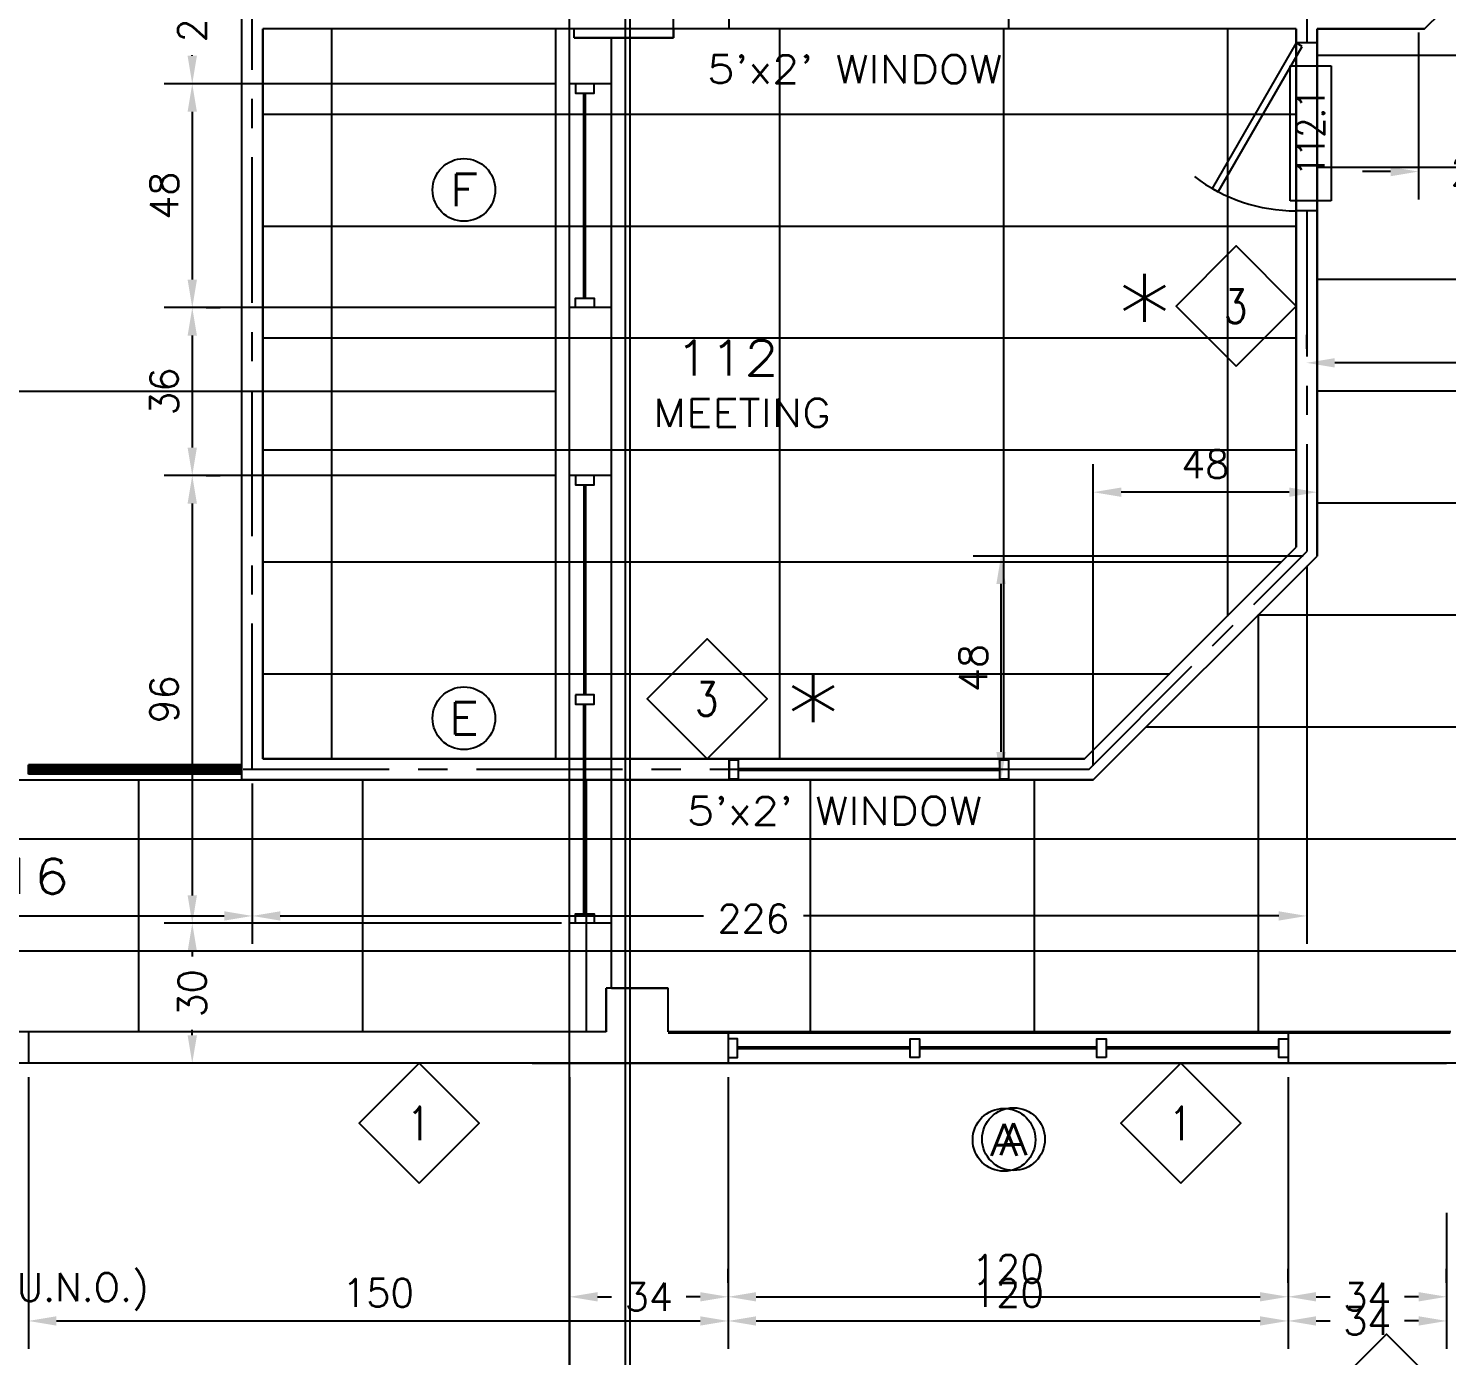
# Model space of a CAD drawing. Extents: x -289 to 2723, y -1587 to 303.
# Drawn here: x 221.9 to 525.9, y -1130.5 to -845.9 of the extents above; entities that cross this region are included whole.
import ezdxf
from ezdxf.enums import TextEntityAlignment as Align

# ---------------------------------------------------------------- set-up
doc = ezdxf.new("R2010")
doc.units = 0
doc.header["$MEASUREMENT"] = 0
doc.linetypes.add('Wall Base$0$CENTER', pattern=[2, 1.25, -0.25, 0.25, -0.25])
doc.layers.get('0').update_dxf_attribs({"linetype": 'CONTINUOUS'})
doc.layers.get('DEFPOINTS').update_dxf_attribs({"linetype": 'CONTINUOUS'})
for name, color, linetype in [('Wall Base$0$1_Arch_Plan_Center', 134, 'Wall Base$0$CENTER'), ('Wall Base$0$1_Arch_Plan_Dim', 5, 'CONTINUOUS'), ('Wall Base$0$1_Arch_Plan_Door', 131, 'CONTINUOUS'), ('Wall Base$0$1_Arch_Plan_HandRail', 7, 'CONTINUOUS'), ('Wall Base$0$1_Arch_Plan_RoomTag', 9, 'CONTINUOUS'), ('Wall Base$0$1_Arch_Plan_Text1', 4, 'CONTINUOUS'), ('Wall Base$0$1_Arch_Plan_Wall', 7, 'CONTINUOUS'), ('Wall Base$0$1_Arch_Plan_Wall_Annot', 4, 'CONTINUOUS'), ('Wall Base$0$1_Arch_Plan_Wall_ColClad', 7, 'CONTINUOUS'), ('Wall Base$0$1_Arch_Plan_WinSec', 7, 'CONTINUOUS'), ('Wall Base$0$1_Arch_Reflected_Ceiling_Plan_Dim', 5, 'CONTINUOUS'), ('Wall Base$0$1_Arch_Reflected_Ceiling_Plan_Outline', 3, 'CONTINUOUS'), ('Wall Base$0$1_Arch_Reflected_Ceiling_Plan_Panel', 7, 'CONTINUOUS'), ('Wall Base$0$1_Arch_Reflected_Ceiling_Plan_Wall', 131, 'CONTINUOUS'), ('Wall Base$0$2_Arch_Plan_Dim', 5, 'CONTINUOUS'), ('Wall Base$0$2_Arch_Plan_Text1', 4, 'CONTINUOUS'), ('Wall Base$0$2_Arch_Plan_Wall', 7, 'CONTINUOUS'), ('Wall Base$0$2_Arch_Plan_Wall_Annot', 4, 'CONTINUOUS'), ('Wall Base$0$2_Arch_Plan_Wall_Below', 6, 'CONTINUOUS'), ('Wall Base$0$2_Arch_Plan_Wall_ColClad', 7, 'CONTINUOUS'), ('Wall Base$0$2_Arch_Plan_WinSec', 7, 'CONTINUOUS'), ('Wall Base$0$2_Arch_Reflected_Ceiling_Plan_Wall', 131, 'CONTINUOUS'), ('Wall Base$0$GRID', 131, 'CONTINUOUS')]:
    doc.layers.add(name, color=color, linetype=linetype)
doc.styles.add('Wall Base$0$ROMANS-115', font='romans.shx')
doc.styles.add('Wall Base$0$ROMANS-80', font='romans.shx', dxfattribs={"width": 0.8})
doc.styles.add('Wall Base$0$ROMANS80', font='romans.shx', dxfattribs={"width": 0.8})
doc.dimstyles.new('Wall Base$0$116-ROMANS-115-PS', dxfattribs={"dimscale": 96, "dimtxt": 0.0625, "dimasz": 0.0625, "dimexe": 0.0625, "dimexo": 0.03125, "dimgap": 0.03125, "dimtad": 1, "dimdec": 0, "dimlfac": 25.4, "dimrnd": 0.125, "dimzin": 1, "dimdsep": 46, "dimtxsty": 'Wall Base$0$ROMANS-115', "dimcen": 0.125, "dimclrd": 256, "dimclre": 256, "dimclrt": 256, "dimadec": 0, "dimazin": 0, "dimtfac": 1, "dimtdec": 0, "dimtofl": 0, "dimtmove": 2, "dimatfit": 0, "dimfxl": 1, "dimfrac": 2, "dimtolj": 1, "dimtzin": 0, "dimarcsym": 0})
doc.dimstyles.new('Wall Base$0$18-ROMANS-115-PS', dxfattribs={"dimscale": 0, "dimtxt": 0.0625, "dimasz": 0.0625, "dimexe": 0.0625, "dimexo": 0.03125, "dimgap": 0.03125, "dimtad": 1, "dimdec": 0, "dimlfac": 25.4, "dimzin": 1, "dimdsep": 46, "dimtxsty": 'Wall Base$0$ROMANS-115', "dimcen": 0.125, "dimclrd": 256, "dimclre": 256, "dimclrt": 256, "dimadec": 0, "dimazin": 0, "dimtfac": 1, "dimtdec": 0, "dimtofl": 0, "dimtmove": 0, "dimatfit": 0, "dimfxl": 1, "dimfrac": 2, "dimtolj": 1, "dimtzin": 0, "dimarcsym": 0})

# ---------------------------------------------------------------- blocks, each defined once
blk = doc.blocks.new('Wall Base$0$Door - Right Hung 36 in.')
blk.add_lwpolyline([(-0.75, -1.3), (0, 0), (-31.18, 18), (-31.93, 16.7)], close=True)
blk.add_arc((0, 0), 36, 142.6899, 180)
blk = doc.blocks.new('*D255')
at = {"layer": 'DEFPOINTS', "color": 0, "transparency": 16777216}
for p in [(269.93, -1004.81), (-46.07, -1026.56), (269.93, -1036.23)]:
    blk.add_point(p, dxfattribs=at)
at = {"layer": 'Wall Base$0$1_Arch_Plan_Dim', "lineweight": -2, "transparency": 16777216}
for p, q in [((269.93, -1007.81), (269.93, -1042.23)), ((-46.07, -1029.56), (-46.07, -1042.23)), ((-40.07, -1036.23), (263.93, -1036.23))]:
    blk.add_line(p, q, dxfattribs=at)
at = {"layer": 'Wall Base$0$1_Arch_Plan_Dim', "transparency": 16777216}
for points in [[(-40.07, -1035.23), (-40.07, -1037.23), (-46.07, -1036.23)], [(263.93, -1035.23), (263.93, -1037.23), (269.93, -1036.23)]]:
    blk.add_solid(points, dxfattribs=at)
at = {"layer": 'Wall Base$0$1_Arch_Plan_Dim', "transparency": 16777216, "insert": (111.93, -1030.23), "char_height": 6, "attachment_point": 5, "style": 'Wall Base$0$ROMANS-115'}
blk.add_mtext('\\A1;316', dxfattribs=at)
blk = doc.blocks.new('*D256')
at = {"layer": 'DEFPOINTS', "color": 0, "transparency": 16777216}
for p in [(495.93, -958.13), (269.93, -1004.81), (495.93, -1036.23)]:
    blk.add_point(p, dxfattribs=at)
at = {"layer": 'Wall Base$0$1_Arch_Plan_Dim', "lineweight": -2, "transparency": 16777216}
for p, q in [((495.93, -961.13), (495.93, -1042.23)), ((269.93, -1007.81), (269.93, -1042.23)), ((275.93, -1036.23), (366.65, -1036.23)), ((489.93, -1036.23), (388.07, -1036.23))]:
    blk.add_line(p, q, dxfattribs=at)
at = {"layer": 'Wall Base$0$1_Arch_Plan_Dim', "transparency": 16777216}
for points in [[(275.93, -1035.23), (275.93, -1037.23), (269.93, -1036.23)], [(489.93, -1035.23), (489.93, -1037.23), (495.93, -1036.23)]]:
    blk.add_solid(points, dxfattribs=at)
at = {"layer": 'Wall Base$0$1_Arch_Plan_Dim', "transparency": 16777216, "insert": (377.36, -1036.77), "char_height": 6, "attachment_point": 5, "style": 'Wall Base$0$ROMANS-115'}
blk.add_mtext('\\A1;226', dxfattribs=at)
blk = doc.blocks.new('*D302')
at = {"layer": 'DEFPOINTS', "color": 0, "transparency": 16777216}
for p in [(371.93, -1067.81), (491.93, -1067.81), (491.93, -1123.06)]:
    blk.add_point(p, dxfattribs=at)
at = {"layer": 'Wall Base$0$1_Arch_Plan_Dim', "lineweight": -2, "transparency": 16777216}
for p, q in [((371.93, -1070.81), (371.93, -1129.06)), ((491.93, -1070.81), (491.93, -1129.06)), ((377.93, -1123.06), (485.93, -1123.06))]:
    blk.add_line(p, q, dxfattribs=at)
at = {"layer": 'Wall Base$0$1_Arch_Plan_Dim', "transparency": 16777216}
for points in [[(377.93, -1122.06), (377.93, -1124.06), (371.93, -1123.06)], [(485.93, -1122.06), (485.93, -1124.06), (491.93, -1123.06)]]:
    blk.add_solid(points, dxfattribs=at)
at = {"layer": 'Wall Base$0$1_Arch_Plan_Dim', "transparency": 16777216, "insert": (431.93, -1117.06), "char_height": 6, "attachment_point": 5, "style": 'Wall Base$0$ROMANS-115'}
blk.add_mtext('\\A1;120', dxfattribs=at)
blk = doc.blocks.new('*D303')
at = {"layer": 'DEFPOINTS', "color": 0, "transparency": 16777216}
for p in [(221.93, -1067.81), (371.93, -1086.27), (371.93, -1123.06)]:
    blk.add_point(p, dxfattribs=at)
at = {"layer": 'Wall Base$0$1_Arch_Plan_Dim', "lineweight": -2, "transparency": 16777216}
for p, q in [((221.93, -1070.81), (221.93, -1129.06)), ((371.93, -1089.27), (371.93, -1129.06)), ((227.93, -1123.06), (365.93, -1123.06))]:
    blk.add_line(p, q, dxfattribs=at)
at = {"layer": 'Wall Base$0$1_Arch_Plan_Dim', "transparency": 16777216}
for points in [[(227.93, -1122.06), (227.93, -1124.06), (221.93, -1123.06)], [(365.93, -1122.06), (365.93, -1124.06), (371.93, -1123.06)]]:
    blk.add_solid(points, dxfattribs=at)
at = {"layer": 'Wall Base$0$1_Arch_Plan_Dim', "transparency": 16777216, "insert": (296.93, -1117.06), "char_height": 6, "attachment_point": 5, "style": 'Wall Base$0$ROMANS-115'}
blk.add_mtext('\\A1;150', dxfattribs=at)
blk = doc.blocks.new('*D304')
at = {"layer": 'DEFPOINTS', "color": 0, "transparency": 16777216}
for p in [(491.93, -1096.91), (525.93, -1096.91), (525.93, -1123.06)]:
    blk.add_point(p, dxfattribs=at)
at = {"layer": 'Wall Base$0$1_Arch_Plan_Dim', "lineweight": -2, "transparency": 16777216}
for p, q in [((491.93, -1099.91), (491.93, -1129.06)), ((525.93, -1099.91), (525.93, -1129.06)), ((497.93, -1123.06), (500.93, -1123.06)), ((519.93, -1123.06), (516.93, -1123.06))]:
    blk.add_line(p, q, dxfattribs=at)
at = {"layer": 'Wall Base$0$1_Arch_Plan_Dim', "transparency": 16777216}
for points in [[(497.93, -1122.06), (497.93, -1124.06), (491.93, -1123.06)], [(519.93, -1122.06), (519.93, -1124.06), (525.93, -1123.06)]]:
    blk.add_solid(points, dxfattribs=at)
at = {"layer": 'Wall Base$0$1_Arch_Plan_Dim', "transparency": 16777216, "insert": (508.93, -1123.06), "char_height": 6, "attachment_point": 5, "style": 'Wall Base$0$ROMANS-115'}
blk.add_mtext('\\A1;34', dxfattribs=at)
blk = doc.blocks.new('*D335')
at = {"layer": 'DEFPOINTS', "color": 0, "transparency": 16777216}
for p in [(495.93, -917.64), (495.93, -917.64), (603.93, -917.64)]:
    blk.add_point(p, dxfattribs=at)
at = {"layer": 'Wall Base$0$1_Arch_Plan_Dim', "lineweight": -2, "transparency": 16777216}
for p, q in [((495.93, -914.64), (495.93, -911.64)), ((603.93, -914.64), (603.93, -911.64)), ((597.93, -917.64), (501.93, -917.64))]:
    blk.add_line(p, q, dxfattribs=at)
at = {"layer": 'Wall Base$0$1_Arch_Plan_Dim', "transparency": 16777216}
for points in [[(501.93, -916.64), (501.93, -918.64), (495.93, -917.64)], [(597.93, -916.64), (597.93, -918.64), (603.93, -917.64)]]:
    blk.add_solid(points, dxfattribs=at)
at = {"layer": 'Wall Base$0$1_Arch_Plan_Dim', "transparency": 16777216, "insert": (549.93, -911.64), "char_height": 6, "attachment_point": 5, "style": 'Wall Base$0$ROMANS-115'}
blk.add_mtext('\\A1;108', dxfattribs=at)
blk = doc.blocks.new('*D337')
at = {"layer": 'DEFPOINTS', "color": 0, "transparency": 16777216}
for p in [(519.93, -843.81), (519.93, -876.64), (543.93, -876.64)]:
    blk.add_point(p, dxfattribs=at)
at = {"layer": 'Wall Base$0$1_Arch_Plan_Dim', "lineweight": -2, "transparency": 16777216}
for p, q in [((519.93, -846.81), (519.93, -882.64)), ((543.93, -873.64), (543.93, -870.64)), ((513.93, -876.64), (507.93, -876.64)), ((549.93, -876.64), (555.93, -876.64))]:
    blk.add_line(p, q, dxfattribs=at)
at = {"layer": 'Wall Base$0$1_Arch_Plan_Dim', "transparency": 16777216}
for points in [[(513.93, -875.64), (513.93, -877.64), (519.93, -876.64)], [(549.93, -875.64), (549.93, -877.64), (543.93, -876.64)]]:
    blk.add_solid(points, dxfattribs=at)
at = {"layer": 'Wall Base$0$1_Arch_Plan_Dim', "transparency": 16777216, "insert": (531.93, -876.64), "char_height": 6, "attachment_point": 5, "style": 'Wall Base$0$ROMANS-115'}
blk.add_mtext('\\A1;24', dxfattribs=at)
blk = doc.blocks.new('*D355')
at = {"layer": 'DEFPOINTS', "color": 0, "transparency": 16777216}
for p in [(450.18, -945.38), (498.18, -943.84), (450.18, -1007.06)]:
    blk.add_point(p, dxfattribs=at)
at = {"layer": 'Wall Base$0$1_Arch_Plan_Dim', "lineweight": -2, "transparency": 16777216}
for p, q in [((450.18, -1004.06), (450.18, -939.38)), ((492.18, -945.38), (456.18, -945.38)), ((498.18, -946.84), (498.18, -951.38))]:
    blk.add_line(p, q, dxfattribs=at)
at = {"layer": 'Wall Base$0$1_Arch_Plan_Dim', "transparency": 16777216}
for points in [[(456.18, -944.38), (456.18, -946.38), (450.18, -945.38)], [(492.18, -944.38), (492.18, -946.38), (498.18, -945.38)]]:
    blk.add_solid(points, dxfattribs=at)
at = {"layer": 'Wall Base$0$1_Arch_Plan_Dim', "transparency": 16777216, "insert": (474.18, -939.38), "char_height": 6, "attachment_point": 5, "style": 'Wall Base$0$ROMANS-115'}
blk.add_mtext('\\A1;48', dxfattribs=at)
blk = doc.blocks.new('*D356')
at = {"layer": 'DEFPOINTS', "color": 0, "transparency": 16777216}
for p in [(430.42, -959.06), (498.18, -959.06), (427.34, -1007.06)]:
    blk.add_point(p, dxfattribs=at)
at = {"layer": 'Wall Base$0$1_Arch_Plan_Dim', "lineweight": -2, "transparency": 16777216}
for p, q in [((495.18, -959.06), (424.42, -959.06)), ((430.42, -1001.06), (430.42, -965.06)), ((430.34, -1007.06), (436.42, -1007.06))]:
    blk.add_line(p, q, dxfattribs=at)
at = {"layer": 'Wall Base$0$1_Arch_Plan_Dim', "transparency": 16777216}
for points in [[(429.42, -965.06), (431.42, -965.06), (430.42, -959.06)], [(429.42, -1001.06), (431.42, -1001.06), (430.42, -1007.06)]]:
    blk.add_solid(points, dxfattribs=at)
at = {"layer": 'Wall Base$0$1_Arch_Plan_Dim', "transparency": 16777216, "insert": (424.42, -983.06), "char_height": 6, "attachment_point": 5, "rotation": 90, "style": 'Wall Base$0$ROMANS-115'}
blk.add_mtext('\\A1;48', dxfattribs=at)
blk = doc.blocks.new('*D368')
at = {"layer": 'DEFPOINTS', "color": 0, "transparency": 16777216}
for p in [(212.99, -635.81), (212.99, -923.81), (337.93, -923.81)]:
    blk.add_point(p, dxfattribs=at)
at = {"layer": 'Wall Base$0$2_Arch_Plan_Dim', "lineweight": -2, "transparency": 16777216}
for p, q in [((215.99, -635.81), (218.99, -635.81)), ((212.99, -641.81), (212.99, -917.81)), ((334.93, -923.81), (206.99, -923.81))]:
    blk.add_line(p, q, dxfattribs=at)
at = {"layer": 'Wall Base$0$2_Arch_Plan_Dim', "transparency": 16777216}
for points in [[(211.99, -641.81), (213.99, -641.81), (212.99, -635.81)], [(211.99, -917.81), (213.99, -917.81), (212.99, -923.81)]]:
    blk.add_solid(points, dxfattribs=at)
at = {"layer": 'Wall Base$0$2_Arch_Plan_Dim', "transparency": 16777216, "insert": (206.99, -779.81), "char_height": 6, "attachment_point": 5, "rotation": 90, "style": 'Wall Base$0$ROMANS-115'}
blk.add_mtext('\\A1;288', dxfattribs=at)
blk = doc.blocks.new('*D375')
at = {"layer": 'DEFPOINTS', "color": 0, "transparency": 16777216}
for p in [(337.93, -1067.81), (-46.07, -1252.27), (-46.07, -1252.27)]:
    blk.add_point(p, dxfattribs=at)
at = {"layer": 'Wall Base$0$2_Arch_Plan_Dim', "lineweight": -2, "transparency": 16777216}
for p, q in [((337.93, -1070.81), (337.93, -1258.27)), ((-46.07, -1249.27), (-46.07, -1246.27)), ((331.93, -1252.27), (-40.07, -1252.27))]:
    blk.add_line(p, q, dxfattribs=at)
at = {"layer": 'Wall Base$0$2_Arch_Plan_Dim', "transparency": 16777216}
for points in [[(-40.07, -1251.27), (-40.07, -1253.27), (-46.07, -1252.27)], [(331.93, -1251.27), (331.93, -1253.27), (337.93, -1252.27)]]:
    blk.add_solid(points, dxfattribs=at)
at = {"layer": 'Wall Base$0$2_Arch_Plan_Dim', "transparency": 16777216, "insert": (145.93, -1246.27), "char_height": 6, "attachment_point": 5, "style": 'Wall Base$0$ROMANS-115'}
blk.add_mtext('\\A1;384', dxfattribs=at)
blk = doc.blocks.new('*D380')
at = {"layer": 'DEFPOINTS', "color": 0, "transparency": 16777216}
for p in [(371.93, -1067.81), (491.93, -1067.81), (491.93, -1117.88)]:
    blk.add_point(p, dxfattribs=at)
at = {"layer": 'Wall Base$0$2_Arch_Plan_Dim', "lineweight": -2, "transparency": 16777216}
for p, q in [((371.93, -1070.81), (371.93, -1123.88)), ((491.93, -1070.81), (491.93, -1123.88)), ((377.93, -1117.88), (485.93, -1117.88))]:
    blk.add_line(p, q, dxfattribs=at)
at = {"layer": 'Wall Base$0$2_Arch_Plan_Dim', "transparency": 16777216}
for points in [[(377.93, -1116.88), (377.93, -1118.88), (371.93, -1117.88)], [(485.93, -1116.88), (485.93, -1118.88), (491.93, -1117.88)]]:
    blk.add_solid(points, dxfattribs=at)
at = {"layer": 'Wall Base$0$2_Arch_Plan_Dim', "transparency": 16777216, "insert": (431.93, -1111.88), "char_height": 6, "attachment_point": 5, "style": 'Wall Base$0$ROMANS-115'}
blk.add_mtext('\\A1;120', dxfattribs=at)
blk = doc.blocks.new('*D381')
at = {"layer": 'DEFPOINTS', "color": 0, "transparency": 16777216}
for p in [(337.93, -1117.88), (337.93, -1117.88), (371.93, -1117.88)]:
    blk.add_point(p, dxfattribs=at)
at = {"layer": 'Wall Base$0$2_Arch_Plan_Dim', "lineweight": -2, "transparency": 16777216}
for p, q in [((337.93, -1114.88), (337.93, -1111.88)), ((371.93, -1114.88), (371.93, -1111.88)), ((343.93, -1117.88), (346.93, -1117.88)), ((365.93, -1117.88), (362.93, -1117.88))]:
    blk.add_line(p, q, dxfattribs=at)
at = {"layer": 'Wall Base$0$2_Arch_Plan_Dim', "transparency": 16777216}
for points in [[(343.93, -1116.88), (343.93, -1118.88), (337.93, -1117.88)], [(365.93, -1116.88), (365.93, -1118.88), (371.93, -1117.88)]]:
    blk.add_solid(points, dxfattribs=at)
at = {"layer": 'Wall Base$0$2_Arch_Plan_Dim', "transparency": 16777216, "insert": (354.93, -1117.88), "char_height": 6, "attachment_point": 5, "style": 'Wall Base$0$ROMANS-115'}
blk.add_mtext('\\A1;34', dxfattribs=at)
blk = doc.blocks.new('*D417')
at = {"layer": 'DEFPOINTS', "color": 0, "transparency": 16777216}
for p in [(337.93, -941.81), (257.06, -1037.81), (339.18, -1037.81)]:
    blk.add_point(p, dxfattribs=at)
at = {"layer": 'Wall Base$0$2_Arch_Plan_Dim', "lineweight": -2, "transparency": 16777216}
for p, q in [((334.93, -941.81), (251.06, -941.81)), ((257.06, -947.81), (257.06, -1031.81)), ((336.18, -1037.81), (251.06, -1037.81))]:
    blk.add_line(p, q, dxfattribs=at)
at = {"layer": 'Wall Base$0$2_Arch_Plan_Dim', "transparency": 16777216}
for points in [[(256.06, -947.81), (258.06, -947.81), (257.06, -941.81)], [(256.06, -1031.81), (258.06, -1031.81), (257.06, -1037.81)]]:
    blk.add_solid(points, dxfattribs=at)
at = {"layer": 'Wall Base$0$2_Arch_Plan_Dim', "transparency": 16777216, "insert": (251.06, -989.81), "char_height": 6, "attachment_point": 5, "rotation": 90, "style": 'Wall Base$0$ROMANS-115'}
blk.add_mtext('\\A1;96', dxfattribs=at)
blk = doc.blocks.new('*D418')
at = {"layer": 'DEFPOINTS', "color": 0, "transparency": 16777216}
for p in [(257.06, -1037.81), (257.06, -1067.81), (257.06, -1067.81)]:
    blk.add_point(p, dxfattribs=at)
at = {"layer": 'Wall Base$0$2_Arch_Plan_Dim', "lineweight": -2, "transparency": 16777216}
for p, q in [((254.06, -1037.81), (251.06, -1037.81)), ((257.06, -1043.81), (257.06, -1044.95)), ((257.06, -1061.81), (257.06, -1060.67)), ((254.06, -1067.81), (251.06, -1067.81))]:
    blk.add_line(p, q, dxfattribs=at)
at = {"layer": 'Wall Base$0$2_Arch_Plan_Dim', "transparency": 16777216}
for points in [[(256.06, -1043.81), (258.06, -1043.81), (257.06, -1037.81)], [(256.06, -1061.81), (258.06, -1061.81), (257.06, -1067.81)]]:
    blk.add_solid(points, dxfattribs=at)
at = {"layer": 'Wall Base$0$2_Arch_Plan_Dim', "transparency": 16777216, "insert": (257.06, -1052.81), "char_height": 6, "attachment_point": 5, "rotation": 90, "style": 'Wall Base$0$ROMANS-115'}
blk.add_mtext('\\A1;30', dxfattribs=at)
blk = doc.blocks.new('*D420')
at = {"layer": 'DEFPOINTS', "color": 0, "transparency": 16777216}
for p in [(337.93, -857.81), (257.06, -905.81), (337.93, -905.81)]:
    blk.add_point(p, dxfattribs=at)
at = {"layer": 'Wall Base$0$2_Arch_Plan_Dim', "lineweight": -2, "transparency": 16777216}
for p, q in [((334.93, -857.81), (251.06, -857.81)), ((257.06, -863.81), (257.06, -899.81)), ((334.93, -905.81), (251.06, -905.81))]:
    blk.add_line(p, q, dxfattribs=at)
at = {"layer": 'Wall Base$0$2_Arch_Plan_Dim', "transparency": 16777216}
for points in [[(256.06, -863.81), (258.06, -863.81), (257.06, -857.81)], [(256.06, -899.81), (258.06, -899.81), (257.06, -905.81)]]:
    blk.add_solid(points, dxfattribs=at)
at = {"layer": 'Wall Base$0$2_Arch_Plan_Dim', "transparency": 16777216, "insert": (251.06, -881.81), "char_height": 6, "attachment_point": 5, "rotation": 90, "style": 'Wall Base$0$ROMANS-115'}
blk.add_mtext('\\A1;48', dxfattribs=at)
blk = doc.blocks.new('*D422')
at = {"layer": 'DEFPOINTS', "color": 0, "transparency": 16777216}
for p in [(257.06, -905.81), (257.06, -941.81), (257.06, -941.81)]:
    blk.add_point(p, dxfattribs=at)
at = {"layer": 'Wall Base$0$2_Arch_Plan_Dim', "lineweight": -2, "transparency": 16777216}
for p, q in [((260.06, -905.81), (263.06, -905.81)), ((257.06, -911.81), (257.06, -935.81)), ((260.06, -941.81), (263.06, -941.81))]:
    blk.add_line(p, q, dxfattribs=at)
at = {"layer": 'Wall Base$0$2_Arch_Plan_Dim', "transparency": 16777216}
for points in [[(256.06, -911.81), (258.06, -911.81), (257.06, -905.81)], [(256.06, -935.81), (258.06, -935.81), (257.06, -941.81)]]:
    blk.add_solid(points, dxfattribs=at)
at = {"layer": 'Wall Base$0$2_Arch_Plan_Dim', "transparency": 16777216, "insert": (251.06, -923.81), "char_height": 6, "attachment_point": 5, "rotation": 90, "style": 'Wall Base$0$ROMANS-115'}
blk.add_mtext('\\A1;36', dxfattribs=at)
blk = doc.blocks.new('*D423')
at = {"layer": 'DEFPOINTS', "color": 0, "transparency": 16777216}
for p in [(257.06, -829.81), (257.06, -857.81), (257.06, -857.81)]:
    blk.add_point(p, dxfattribs=at)
at = {"layer": 'Wall Base$0$2_Arch_Plan_Dim', "lineweight": -2, "transparency": 16777216}
for p, q in [((254.06, -829.81), (251.06, -829.81)), ((257.06, -835.81), (257.06, -835.95)), ((257.06, -851.81), (257.06, -851.67)), ((254.06, -857.81), (251.06, -857.81))]:
    blk.add_line(p, q, dxfattribs=at)
at = {"layer": 'Wall Base$0$2_Arch_Plan_Dim', "transparency": 16777216}
for points in [[(256.06, -835.81), (258.06, -835.81), (257.06, -829.81)], [(256.06, -851.81), (258.06, -851.81), (257.06, -857.81)]]:
    blk.add_solid(points, dxfattribs=at)
at = {"layer": 'Wall Base$0$2_Arch_Plan_Dim', "transparency": 16777216, "insert": (257.06, -843.81), "char_height": 6, "attachment_point": 5, "rotation": 90, "style": 'Wall Base$0$ROMANS-115'}
blk.add_mtext('\\A1;28', dxfattribs=at)
blk = doc.blocks.new('*D442')
at = {"layer": 'DEFPOINTS', "color": 0, "transparency": 16777216}
for p in [(491.93, -1117.88), (491.93, -1117.88), (525.93, -1117.88)]:
    blk.add_point(p, dxfattribs=at)
at = {"layer": 'Wall Base$0$2_Arch_Plan_Dim', "lineweight": -2, "transparency": 16777216}
for p, q in [((491.93, -1114.88), (491.93, -1111.88)), ((525.93, -1114.88), (525.93, -1111.88)), ((497.93, -1117.88), (500.93, -1117.88)), ((519.93, -1117.88), (516.93, -1117.88))]:
    blk.add_line(p, q, dxfattribs=at)
at = {"layer": 'Wall Base$0$2_Arch_Plan_Dim', "transparency": 16777216}
for points in [[(497.93, -1116.88), (497.93, -1118.88), (491.93, -1117.88)], [(519.93, -1116.88), (519.93, -1118.88), (525.93, -1117.88)]]:
    blk.add_solid(points, dxfattribs=at)
at = {"layer": 'Wall Base$0$2_Arch_Plan_Dim', "transparency": 16777216, "insert": (508.93, -1117.88), "char_height": 6, "attachment_point": 5, "style": 'Wall Base$0$ROMANS-115'}
blk.add_mtext('\\A1;34', dxfattribs=at)
blk = doc.blocks.new('Wall Base$0$Wall Number')
at = {"color": 5}
blk.add_lwpolyline([(-21.45, -21.45), (0, 0), (-21.45, 21.45), (-42.89, 0)], close=True, dxfattribs=at)
at = {"style": 'Wall Base$0$ROMANS80', "width": 0.8}
blk.add_attdef('WALL', text='', height=12, dxfattribs=at).set_placement((-21.62, -0.08), align=Align.MIDDLE)
blk = doc.blocks.new('Wall Base$0$Window')
blk.add_circle((0.4356, 0.3589), 0.0609)
at = {"style": 'Wall Base$0$ROMANS-80', "width": 1.15}
blk.add_attdef('WINDOW', text='', height=0.0625, dxfattribs=at).set_placement((0.4356, 0.3589), align=Align.MIDDLE)
blk = doc.blocks.new('Wall Base$0$DOOR2')
for p, q in [((0, 13.18), (43.28, 13.18)), ((0, 0), (0, 13.18)), ((43.28, 13.18), (43.28, 0)), ((43.28, 0), (0, 0))]:
    blk.add_line(p, q)
at = {"style": 'Wall Base$0$ROMANS80', "width": 0.8}
blk.add_attdef('DOOR', text='', height=9, dxfattribs=at).set_placement((21.91, 6.68), align=Align.MIDDLE)

msp = doc.modelspace()

# ---------------------------------------------------------------- hatches: boundary and pattern name
at = {"layer": 'Wall Base$0$1_Arch_Plan_HandRail'}
h = msp.add_hatch(dxfattribs=at)
h.set_pattern_fill('ANSI31', color=256, style=0)
h.paths.add_polyline_path([(221.9294, -1003.8085), (221.9294, -1004.8085), (267.6794, -1004.8085), (267.6794, -1003.8085)])
h.paths.add_polyline_path([(267.6794, -1005.8085), (267.6794, -1004.8085), (221.9294, -1004.8085), (221.9294, -1005.8085)])

# ---------------------------------------------------------------- linework, layer by layer
at = {"layer": 'Wall Base$0$1_Arch_Plan_Center', "ltscale": 25}
for p, q in [((269.9294, -1004.8085), (269.9294, -371.8085)), ((495.9294, -843.8085), (495.9294, -849.0585)), ((495.9294, -885.0585), (495.9294, -958.1265)), ((449.2474, -1004.8085), (495.9294, -958.1265)), ((449.2474, -1004.8085), (221.9294, -1004.8085))]:
    msp.add_line(p, q, dxfattribs=at)
at = {"layer": 'Wall Base$0$1_Arch_Plan_HandRail'}
for p, q in [((221.9294, -1005.8085), (221.9294, -1003.8085)), ((267.6794, -1003.8085), (221.9294, -1003.8085)), ((267.6794, -1005.8085), (221.9294, -1005.8085)), ((267.6794, -1005.8085), (267.6794, -1003.8085))]:
    msp.add_line(p, q, dxfattribs=at)
at = {"layer": 'Wall Base$0$1_Arch_Plan_Wall'}
for p, q in [((267.6794, -1007.0585), (267.6794, -374.1835)), ((521.2149, -846.0585), (546.3044, -820.969)), ((372.123, -846.0585), (372.123, -841.3085)), ((432.123, -846.0585), (432.123, -841.3085)), ((272.1794, -1002.5585), (272.1794, -846.0585)), ((493.6794, -846.0585), (272.1794, -846.0585)), ((493.6794, -846.0585), (493.6794, -849.0585)), ((498.1794, -846.0585), (498.1794, -849.0585)), ((521.2149, -846.0585), (498.1794, -846.0585)), ((498.1794, -849.0585), (493.6794, -849.0585)), ((498.1794, -885.0585), (493.6794, -885.0585)), ((493.6794, -885.0585), (493.6794, -957.1945)), ((498.1794, -885.0585), (498.1794, -959.0585)), ((448.3154, -1002.5585), (493.6794, -957.1945)), ((450.1794, -1007.0585), (498.1794, -959.0585)), ((448.3154, -1002.5585), (272.1794, -1002.5585)), ((372.123, -1007.0585), (372.123, -1002.5585)), ((432.123, -1007.0585), (432.123, -1002.5585)), ((450.1794, -1007.0585), (267.6794, -1007.0585)), ((345.8044, -1061.0585), (221.9294, -1061.0585)), ((221.9294, -1061.0585), (221.9294, -1067.8085)), ((526.8044, -1061.0585), (359.0544, -1061.0585)), ((371.9294, -1061.0585), (371.9294, -1067.8085)), ((371.9294, -1061.3085), (371.9294, -1067.8085)), ((491.9294, -1061.0585), (491.9294, -1067.8085)), ((520.6794, -1067.8085), (-46.0706, -1067.8085))]:
    msp.add_line(p, q, dxfattribs=at)
at = {"layer": 'Wall Base$0$1_Arch_Plan_Wall_ColClad'}
for p, q in [((338.9294, -847.9335), (338.9294, -846.0585)), ((338.9294, -847.9335), (360.1794, -847.9335)), ((360.1794, -847.9335), (360.1794, -846.0585)), ((359.0544, -1051.6835), (345.8044, -1051.6835)), ((345.8044, -1061.0585), (345.8044, -1051.6835)), ((359.0544, -1061.0585), (359.0544, -1051.6835))]:
    msp.add_line(p, q, dxfattribs=at)
at = {"layer": 'Wall Base$0$1_Arch_Plan_WinSec'}
for p, q in [((374.123, -1004.621), (430.123, -1004.621)), ((374.123, -1004.996), (430.123, -1004.996)), ((410.9294, -1064.371), (373.9294, -1064.371)), ((410.9294, -1064.746), (373.9294, -1064.746)), ((450.9294, -1064.371), (412.9294, -1064.371)), ((450.9294, -1064.746), (412.9294, -1064.746)), ((489.9294, -1064.371), (452.9294, -1064.371)), ((489.9294, -1064.746), (452.9294, -1064.746))]:
    msp.add_line(p, q, dxfattribs=at)
for points in [[(372.123, -1006.8085), (374.123, -1006.8085), (374.123, -1002.8085), (372.123, -1002.8085)], [(430.123, -1006.8085), (432.123, -1006.8085), (432.123, -1002.8085), (430.123, -1002.8085)], [(371.9294, -1066.5585), (373.9294, -1066.5585), (373.9294, -1062.5585), (371.9294, -1062.5585)], [(412.9294, -1066.5585), (410.9294, -1066.5585), (410.9294, -1062.5585), (412.9294, -1062.5585)], [(412.9294, -1066.5585), (410.9294, -1066.5585), (410.9294, -1062.5585), (412.9294, -1062.5585)], [(452.9294, -1066.5585), (450.9294, -1066.5585), (450.9294, -1062.5585), (452.9294, -1062.5585)], [(491.9294, -1066.5585), (489.9294, -1066.5585), (489.9294, -1062.5585), (491.9294, -1062.5585)]]:
    msp.add_lwpolyline(points, close=True, dxfattribs=at)
at = {"layer": 'Wall Base$0$1_Arch_Reflected_Ceiling_Plan_Outline'}
for p, q in [((521.2149, -846.0585), (546.3044, -820.969)), ((272.1794, -846.0585), (272.1794, -1002.5585)), ((338.9294, -846.0585), (272.1794, -846.0585)), ((338.9294, -847.9335), (338.9294, -846.0585)), ((360.1794, -847.9335), (338.9294, -847.9335)), ((493.6794, -846.0585), (360.1794, -846.0585)), ((360.1794, -846.0585), (360.1794, -847.9335)), ((493.6794, -957.1945), (493.6794, -846.0585)), ((498.1794, -959.0585), (498.1794, -846.0585)), ((498.1794, -846.0585), (521.2149, -846.0585)), ((448.3154, -1002.5585), (493.6794, -957.1945)), ((450.1794, -1007.0585), (498.1794, -959.0585)), ((272.1794, -1002.5585), (448.3154, -1002.5585)), ((-10.0706, -1007.0585), (450.1794, -1007.0585)), ((359.0544, -1051.6835), (345.8044, -1051.6835)), ((345.8044, -1051.6835), (345.8044, -1061.0585)), ((359.0544, -1061.0585), (359.0544, -1051.6835)), ((345.8044, -1061.0585), (-46.0706, -1061.0585)), ((526.8044, -1061.0585), (359.0544, -1061.0585))]:
    msp.add_line(p, q, dxfattribs=at)
at = {"layer": 'Wall Base$0$1_Arch_Reflected_Ceiling_Plan_Panel'}
for p, q in [((286.9294, -846.0585), (286.9294, -1002.5585)), ((334.9294, -846.0585), (334.9294, -1002.5585)), ((382.9294, -846.0585), (382.9294, -1002.5585)), ((430.9294, -846.0585), (430.9294, -1002.5585)), ((478.9294, -846.0585), (478.9294, -971.9445)), ((602.7641, -851.746), (498.1794, -851.746)), ((272.1794, -864.3085), (493.6794, -864.3085)), ((601.5544, -875.746), (498.1794, -875.746)), ((272.1794, -888.3085), (493.6794, -888.3085)), ((601.5544, -899.746), (498.1794, -899.746)), ((272.1794, -912.3085), (493.6794, -912.3085)), ((601.5544, -923.746), (498.1794, -923.746)), ((272.1794, -936.3085), (493.6794, -936.3085)), ((601.5544, -947.746), (498.1794, -947.746)), ((272.1794, -960.3085), (490.5654, -960.3085)), ((601.5544, -971.746), (485.4919, -971.746)), ((485.5204, -971.7175), (485.5204, -1061.0585)), ((272.1794, -984.3085), (466.5654, -984.3085)), ((601.5544, -995.746), (461.4919, -995.746)), ((245.5204, -1007.0585), (245.5204, -1061.0585)), ((293.5204, -1007.0585), (293.5204, -1061.0585)), ((341.5204, -1007.0585), (341.5204, -1061.0585)), ((389.5204, -1007.0585), (389.5204, -1061.0585)), ((437.5204, -1007.0585), (437.5204, -1061.0585)), ((601.5544, -1019.746), (-46.0706, -1019.746)), ((613.4919, -1043.746), (-46.0706, -1043.746))]:
    msp.add_line(p, q, dxfattribs=at)
at = {"layer": 'Wall Base$0$1_Arch_Reflected_Ceiling_Plan_Wall'}
for p, q in [((267.6794, -1007.0585), (267.6794, -374.1835)), ((521.2149, -846.0585), (546.3044, -820.969)), ((272.1794, -1002.5585), (272.1794, -846.0585)), ((338.9294, -846.0585), (272.1794, -846.0585)), ((493.6794, -846.0585), (360.1794, -846.0585)), ((493.6794, -846.0585), (493.6794, -957.1945)), ((521.2149, -846.0585), (498.1794, -846.0585)), ((498.1794, -846.0585), (498.1794, -959.0585)), ((448.3154, -1002.5585), (493.6794, -957.1945)), ((450.1794, -1007.0585), (498.1794, -959.0585)), ((448.3154, -1002.5585), (272.1794, -1002.5585)), ((450.1794, -1007.0585), (267.6794, -1007.0585)), ((345.8044, -1061.0585), (-46.0706, -1061.0585)), ((526.8044, -1061.0585), (359.0544, -1061.0585)), ((525.9294, -1067.8085), (-46.0706, -1067.8085))]:
    msp.add_line(p, q, dxfattribs=at)
at = {"layer": 'Wall Base$0$2_Arch_Plan_Wall'}
for p, q in [((337.9294, -1067.8085), (337.9294, 12.1915)), ((346.9294, -920.5585), (346.9294, -847.9335)), ((346.9294, -857.8085), (337.9294, -857.8085)), ((346.9294, -905.8085), (337.9294, -905.8085)), ((346.9294, -1051.6835), (346.9294, -927.0585)), ((346.9294, -941.8085), (337.9294, -941.8085)), ((346.9294, -1037.8085), (337.9294, -1037.8085)), ((359.0544, -1061.3085), (526.6794, -1061.3085)), ((371.9294, -1061.0585), (371.9294, -1067.8085)), ((371.9294, -1061.3085), (371.9294, -1067.8085)), ((491.9294, -1061.0585), (491.9294, -1067.8085)), ((329.9294, -1067.8085), (520.6794, -1067.8085))]:
    msp.add_line(p, q, dxfattribs=at)
at = {"layer": 'Wall Base$0$2_Arch_Plan_Wall_Below'}
msp.add_line((329.9294, -1067.8085), (-46.0706, -1067.8085), dxfattribs=at)
at = {"layer": 'Wall Base$0$2_Arch_Plan_Wall_ColClad'}
for p, q in [((360.1794, -847.9335), (360.1794, -839.6835)), ((346.9294, -847.9335), (360.1794, -847.9335)), ((346.9294, -1051.6835), (359.0544, -1051.6835)), ((359.0544, -1061.0585), (359.0544, -1051.6835))]:
    msp.add_line(p, q, dxfattribs=at)
at = {"layer": 'Wall Base$0$2_Arch_Plan_WinSec'}
for p, q in [((340.9919, -903.8085), (340.9919, -859.8085)), ((341.3669, -903.8085), (341.3669, -859.8085)), ((340.9919, -943.8085), (340.9919, -988.8085)), ((341.3669, -943.8085), (341.3669, -988.8085)), ((340.9919, -1035.8085), (340.9919, -990.8085)), ((341.3669, -1035.8085), (341.3669, -990.8085)), ((410.9294, -1064.371), (373.9294, -1064.371)), ((410.9294, -1064.746), (373.9294, -1064.746)), ((450.9294, -1064.371), (412.9294, -1064.371)), ((450.9294, -1064.746), (412.9294, -1064.746)), ((489.9294, -1064.371), (452.9294, -1064.371)), ((489.9294, -1064.746), (452.9294, -1064.746))]:
    msp.add_line(p, q, dxfattribs=at)
for points in [[(339.1794, -857.8085), (339.1794, -859.8085), (343.1794, -859.8085), (343.1794, -857.8085)], [(339.1794, -905.8085), (339.1794, -903.8085), (343.1794, -903.8085), (343.1794, -905.8085)], [(339.1794, -905.8085), (339.1794, -903.8085), (343.1794, -903.8085), (343.1794, -905.8085)], [(339.1794, -941.8085), (339.1794, -943.8085), (343.1794, -943.8085), (343.1794, -941.8085)], [(339.1794, -941.8085), (339.1794, -943.8085), (343.1794, -943.8085), (343.1794, -941.8085)], [(339.1794, -988.8085), (339.1794, -990.8085), (343.1794, -990.8085), (343.1794, -988.8085)], [(339.1794, -988.8085), (339.1794, -990.8085), (343.1794, -990.8085), (343.1794, -988.8085)], [(339.1794, -1037.8085), (339.1794, -1035.8085), (343.1794, -1035.8085), (343.1794, -1037.8085)], [(339.1794, -1037.8085), (339.1794, -1035.8085), (343.1794, -1035.8085), (343.1794, -1037.8085)], [(371.9294, -1066.5585), (373.9294, -1066.5585), (373.9294, -1062.5585), (371.9294, -1062.5585)], [(412.9294, -1066.5585), (410.9294, -1066.5585), (410.9294, -1062.5585), (412.9294, -1062.5585)], [(412.9294, -1066.5585), (410.9294, -1066.5585), (410.9294, -1062.5585), (412.9294, -1062.5585)], [(452.9294, -1066.5585), (450.9294, -1066.5585), (450.9294, -1062.5585), (452.9294, -1062.5585)], [(491.9294, -1066.5585), (489.9294, -1066.5585), (489.9294, -1062.5585), (491.9294, -1062.5585)]]:
    msp.add_lwpolyline(points, close=True, dxfattribs=at)
at = {"layer": 'Wall Base$0$2_Arch_Reflected_Ceiling_Plan_Wall'}
for p, q in [((337.9294, -1067.8085), (337.9294, 12.1915)), ((346.9294, -1051.6835), (346.9294, -847.9335)), ((359.0544, -1061.0585), (526.6794, -1061.0585)), ((337.9294, -1067.8085), (-46.0706, -1067.8085)), ((337.9294, -1067.8085), (525.9294, -1067.8085))]:
    msp.add_line(p, q, dxfattribs=at)
at = {"layer": 'Wall Base$0$GRID'}
for p, q in [((337.9294, -1175.8085), (337.9294, 252.7076)), ((337.9294, -1163.8085), (337.9294, 252.7076)), ((349.9294, -1163.8085), (349.9294, 252.7076)), ((350.9294, -1175.8085), (350.9294, 252.7076)), ((2723.2663, -1067.8085), (-270.2703, -1067.8085)), ((321.9294, -1067.8085), (-46.0706, -1067.8085))]:
    msp.add_line(p, q, dxfattribs=at)

# ---------------------------------------------------------------- block references
at = {"layer": 'Wall Base$0$1_Arch_Plan_Door', "rotation": 90}
msp.add_blockref('Wall Base$0$Door - Right Hung 36 in.', (493.6794, -849.0585), dxfattribs=at)
at = {"layer": 'Wall Base$0$1_Arch_Plan_Text1', "xscale": 0.667919999863443, "yscale": 0.667919999863443, "zscale": 0.667919999863443, "rotation": 90}
msp.add_blockref('Wall Base$0$DOOR2', (501.1842, -882.8907), dxfattribs=at).add_auto_attribs({'DOOR': '112.1'})
at = {"layer": 'Wall Base$0$1_Arch_Plan_Text1', "xscale": 110.3999999774585, "yscale": 110.3999999774585, "zscale": 110.3999999774585}
msp.add_blockref('Wall Base$0$Window', (385.0051, -1123.6991), dxfattribs=at).add_auto_attribs({'WINDOW': 'A'})
at = {"layer": 'Wall Base$0$1_Arch_Plan_Wall_Annot', "xscale": 0.5999999998775251, "yscale": 0.5999999998775251, "zscale": 0.5999999998775251}
for p, values in [((493.6794, -905.4625), {'WALL': '3'}), ((380.2798, -989.6903), {'WALL': '3'}), ((318.5524, -1080.6766), {'WALL': '1'})]:
    msp.add_blockref('Wall Base$0$Wall Number', p, dxfattribs=at).add_auto_attribs(values)
at = {"layer": 'Wall Base$0$2_Arch_Plan_Text1', "xscale": 110.3999999774618, "yscale": 110.3999999774618, "zscale": 110.3999999774618}
for p, values in [((267.202, -920.1962), {'WINDOW': 'F'}), ((267.202, -1033.471), {'WINDOW': 'E'}), ((382.9748, -1123.8494), {'WINDOW': 'A'})]:
    msp.add_blockref('Wall Base$0$Window', p, dxfattribs=at).add_auto_attribs(values)
at = {"layer": 'Wall Base$0$2_Arch_Plan_Wall_Annot', "xscale": 0.5999999998775251, "yscale": 0.5999999998775251, "zscale": 0.5999999998775251}
for p in [(481.826, -1080.6766), (525.9294, -1138.7778)]:
    msp.add_blockref('Wall Base$0$Wall Number', p, dxfattribs=at).add_auto_attribs({'WALL': '1'})

# ---------------------------------------------------------------- texts
at = {"layer": 'Wall Base$0$1_Arch_Plan_RoomTag', "style": 'Wall Base$0$ROMANS-115', "width": 1.15}
for s, height, p in [('112', 7.5, (360.5784, -920.3559)), ('MEETING', 6, (355.8236, -931.3964))]:
    msp.add_text(s, height=height, dxfattribs=at).set_placement(p)
at = {"layer": 'Wall Base$0$1_Arch_Plan_Text1', "style": 'Wall Base$0$ROMANS-115', "width": 1.15}
for s, height, p in [("5'x2' WINDOW", 6, (367.3997, -857.6742)), ("5'x2' WINDOW", 6, (363.0587, -1016.6828)), ('116', 7.5, (208.4324, -1031.4769))]:
    msp.add_text(s, height=height, dxfattribs=at).set_placement(p)
at = {"layer": 'Wall Base$0$1_Arch_Plan_Wall_Annot', "style": 'Wall Base$0$ROMANS-115', "width": 1.15}
for p in [(454.0899, -916.5372), (383.0293, -1002.39)]:
    msp.add_text('*', height=18, dxfattribs=at).set_placement(p)
at = {"layer": 'Wall Base$0$1_Arch_Reflected_Ceiling_Plan_Dim', "insert": (83.9286, -1102.845), "char_height": 6, "attachment_point": 1, "style": 'Wall Base$0$ROMANS-115'}
msp.add_mtext('\\A1;2\'-0"x4\'-0"[610x1220]\\PCEILING GRID @ EL. 9\'-0" (TYP. U.N.O.)', dxfattribs=at)

# ---------------------------------------------------------------- dimensions: what is measured, and where the dimension line sits
at = {"layer": 'Wall Base$0$1_Arch_Plan_Dim'}
for base, p1, p2, picture, middle in [((519.9294, -876.6411), (543.9294, -876.6411), (519.9294, -843.8085), '*D337', (531.9294, -876.6411)), ((495.9294, -1036.2322), (269.9294, -1004.8085), (495.9294, -958.1265), '*D256', (377.3596, -1036.7679)), ((525.9294, -1123.0642), (491.9294, -1096.907), (525.9294, -1096.907), '*D304', (508.9294, -1123.0642))]:
    dim = msp.add_linear_dim(base=base, p1=p1, p2=p2, dimstyle='Wall Base$0$116-ROMANS-115-PS', override={"dimdec": 0, "dimlfac": -192, "dimrnd": 0, "dimpost": '\\X', "dimtdec": 6}, dxfattribs=at)
    dim.commit()
    dim.dimension.update_dxf_attribs({"geometry": picture, "text_midpoint": middle, "dimtype": 160})
for base, p1, p2, picture, middle in [((495.9294, -917.637), (603.9294, -917.637), (495.9294, -917.637), '*D335', (549.9294, -911.637)), ((450.1794, -945.3777), (498.1794, -943.8398), (450.1794, -1007.0585), '*D355', (474.1794, -939.3777)), ((269.9294, -1036.2322), (-46.0706, -1026.5576), (269.9294, -1004.8085), '*D255', (111.9294, -1030.2322)), ((371.9294, -1123.0642), (221.9294, -1067.8085), (371.9294, -1086.2652), '*D303', (296.9294, -1117.0642)), ((491.9294, -1123.0642), (371.9294, -1067.8085), (491.9294, -1067.8085), '*D302', (431.9294, -1117.0642))]:
    dim = msp.add_linear_dim(base=base, p1=p1, p2=p2, dimstyle='Wall Base$0$116-ROMANS-115-PS', override={"dimdec": 0, "dimlfac": -192, "dimrnd": 0, "dimpost": '\\X', "dimtdec": 6}, dxfattribs=at)
    dim.commit()
    dim.dimension.update_dxf_attribs({"geometry": picture, "text_midpoint": middle})
dim = msp.add_linear_dim(base=(430.4174, -959.0585), p1=(427.3385, -1007.0585), p2=(498.1794, -959.0585), angle=90, dimstyle='Wall Base$0$116-ROMANS-115-PS', override={"dimdec": 0, "dimlfac": -192, "dimrnd": 0, "dimpost": '\\X', "dimtdec": 6}, dxfattribs=at)
dim.commit()
dim.dimension.update_dxf_attribs({"geometry": '*D356', "text_midpoint": (424.4174, -983.0585)})
at = {"layer": 'Wall Base$0$2_Arch_Plan_Dim'}
for base, p1, p2, picture, middle in [((212.9917, -923.8085), (212.9917, -635.8085), (337.9294, -923.8085), '*D368', (206.9917, -779.8085)), ((257.0617, -905.8085), (337.9294, -857.8085), (337.9294, -905.8085), '*D420', (251.0617, -881.8085)), ((257.0617, -941.8085), (257.0617, -905.8085), (257.0617, -941.8085), '*D422', (251.0617, -923.8085)), ((257.0617, -1037.8085), (337.9294, -941.8085), (339.1794, -1037.8085), '*D417', (251.0617, -989.8085))]:
    dim = msp.add_linear_dim(base=base, p1=p1, p2=p2, angle=90, dimstyle='Wall Base$0$116-ROMANS-115-PS', override={"dimdec": 0, "dimlfac": -192, "dimrnd": 0, "dimpost": '\\X', "dimtdec": 6}, dxfattribs=at)
    dim.commit()
    dim.dimension.update_dxf_attribs({"geometry": picture, "text_midpoint": middle})
for base, p1, p2, picture, middle in [((257.0617, -857.8085), (257.0617, -829.8085), (257.0617, -857.8085), '*D423', (257.0617, -843.8085)), ((257.0617, -1067.8085), (257.0617, -1037.8085), (257.0617, -1067.8085), '*D418', (257.0617, -1052.8085))]:
    dim = msp.add_linear_dim(base=base, p1=p1, p2=p2, angle=90, dimstyle='Wall Base$0$116-ROMANS-115-PS', override={"dimdec": 0, "dimlfac": -192, "dimrnd": 0, "dimpost": '\\X', "dimtdec": 6}, dxfattribs=at)
    dim.commit()
    dim.dimension.update_dxf_attribs({"geometry": picture, "text_midpoint": middle, "dimtype": 160})
for base, p1, p2, picture, middle in [((-46.0706, -1252.2741), (337.9294, -1067.8085), (-46.0706, -1252.2741), '*D375', (145.9294, -1246.2741)), ((491.9294, -1117.8761), (371.9294, -1067.8085), (491.9294, -1067.8085), '*D380', (431.9294, -1111.8761))]:
    dim = msp.add_linear_dim(base=base, p1=p1, p2=p2, dimstyle='Wall Base$0$116-ROMANS-115-PS', override={"dimdec": 0, "dimlfac": -192, "dimrnd": 0, "dimpost": '\\X', "dimtdec": 6}, dxfattribs=at)
    dim.commit()
    dim.dimension.update_dxf_attribs({"geometry": picture, "text_midpoint": middle})
for base, p1, p2, picture, middle in [((337.9294, -1117.8761), (371.9294, -1117.8761), (337.9294, -1117.8761), '*D381', (354.9294, -1117.8761)), ((491.9294, -1117.8761), (525.9294, -1117.8761), (491.9294, -1117.8761), '*D442', (508.9294, -1117.8761))]:
    dim = msp.add_linear_dim(base=base, p1=p1, p2=p2, dimstyle='Wall Base$0$116-ROMANS-115-PS', override={"dimdec": 0, "dimlfac": -192, "dimrnd": 0, "dimpost": '\\X', "dimtdec": 6}, dxfattribs=at)
    dim.commit()
    dim.dimension.update_dxf_attribs({"geometry": picture, "text_midpoint": middle, "dimtype": 160})

# ---------------------------------------------------------------- leaders
at = {"layer": 'Wall Base$0$1_Arch_Reflected_Ceiling_Plan_Dim', "annotation_type": 0, "has_hookline": 1, "hookline_direction": 0, "text_width": 188}
msp.add_leader([(62.995, -1056.7817), (62.995, -1105.845), (80.9286, -1105.845)], dimstyle='Wall Base$0$18-ROMANS-115-PS', override={"dimscale": 96, "dimtad": 0, "dimlfac": 0.010417}, dxfattribs=at)

doc.saveas('drawing.dxf')
